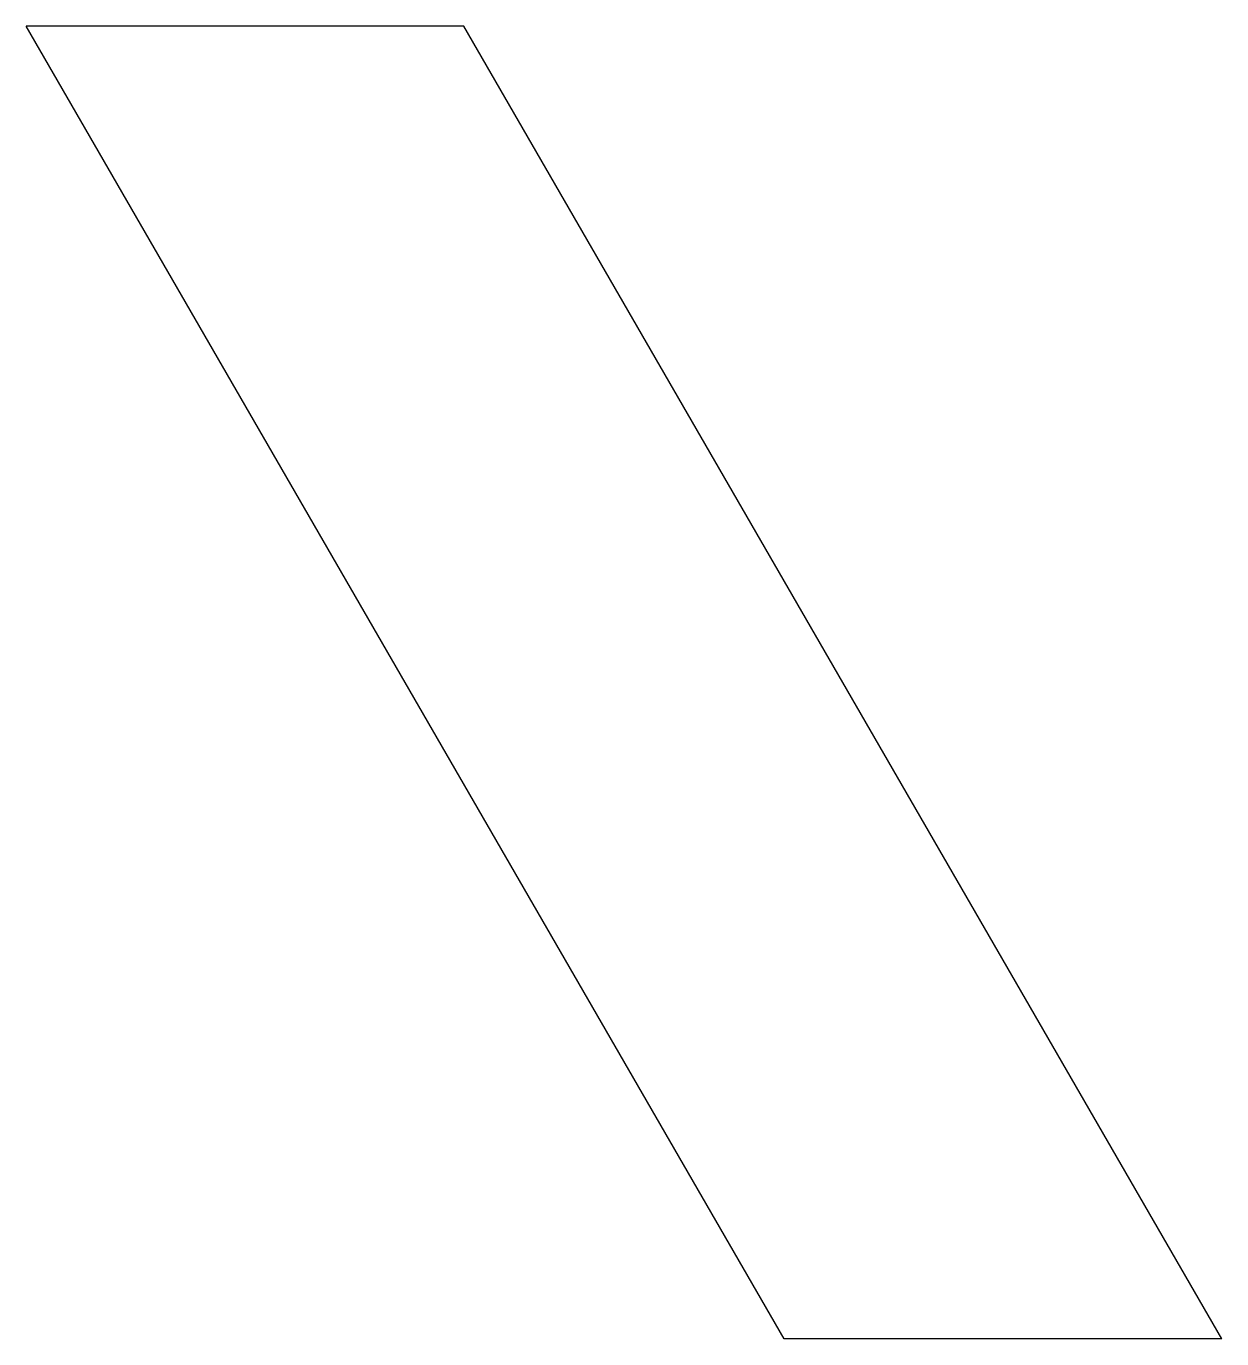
# Model space of a CAD drawing. Extents: x 0 to 1.37, y -1.5 to 0.
import ezdxf

# ---------------------------------------------------------------- set-up
doc = ezdxf.new("R2010")
doc.units = 0
doc.layers.get('0').update_dxf_attribs({"lineweight": 25})

msp = doc.modelspace()

# ---------------------------------------------------------------- linework, layer by layer
for p, q in [((0.5, 0), (0, 0)), ((0.866, -1.5), (0, 0)), ((1.366, -1.5), (0.5, 0)), ((1.366, -1.5), (0.866, -1.5))]:
    msp.add_line(p, q)

doc.saveas('drawing.dxf')
